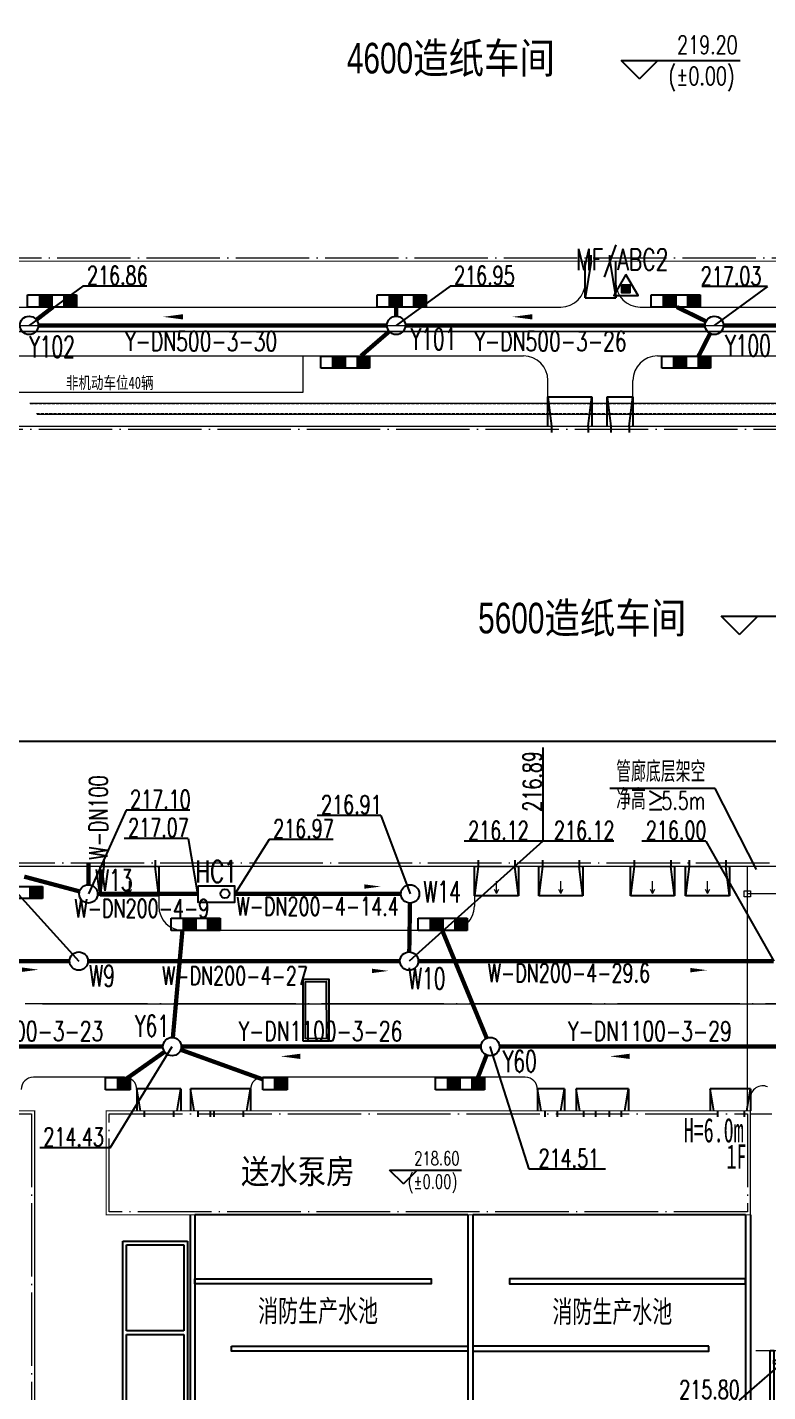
# Model space of a CAD drawing. Header units: metres. Extents: x 497246 to 997717, y 2998582 to 5998198.
# Drawn here: x 500210.3 to 500270.8, y 2999034.6 to 2999146.2 of the extents above; entities that cross this region are included whole.
import ezdxf
from ezdxf.enums import TextEntityAlignment as Align

# ---------------------------------------------------------------- set-up
doc = ezdxf.new("R2010")
doc.units = ezdxf.units.M
doc.header["$LTSCALE"] = 1000
for name, pattern in [('CONTINOUS', [0]), ('DASH', [0.35, 0.25, -0.1]), ('DASHED', [19.05, 12.7, -6.35]), ('DOTE', [2.42, 2, -0.2, 0.02, -0.2])]:
    doc.linetypes.add(name, pattern=pattern)
doc.layers.get('0').update_dxf_attribs({"linetype": 'CONTINUOUS'})
doc.layers.get('Defpoints').update_dxf_attribs({"linetype": 'CONTINUOUS'})
for name, color, linetype, lineweight in [('8', 8, 'CONTINUOUS', 5), ('THIN', 3, 'CONTINUOUS', 20), ('T停车位', 35, 'CONTINUOUS', 13), ('常规模型', 2, 'CONTINUOUS', 18), ('桁架-管廊', 6, 'CONTINUOUS', 0), ('道路', 4, 'CONTINUOUS', 15), ('道路中线', 1, 'DOTE', 13)]:
    doc.layers.add(name, color=color, linetype=linetype, lineweight=lineweight)
for name, color, linetype in [('BEAM', 4, 'DASHED'), ('COLU', 2, 'CONTINUOUS'), ('DIM', 3, 'CONTINUOUS'), ('DIM_LEAD', 3, 'CONTINUOUS'), ('EQUIP_灭火器', 7, 'CONTINUOUS'), ('HATCH', 254, 'CONTINUOUS'), ('PIPE-污水', 2, 'CONTINUOUS'), ('PIPE-雨水', 4, 'CONTINUOUS'), ('PUB_TEXT', 7, 'CONTINUOUS'), ('STAIR', 2, 'CONTINUOUS'), ('TEXT_污水', 7, 'CONTINUOUS'), ('TEXT_灭火器', 7, 'CONTINUOUS'), ('TEXT_雨水', 7, 'CONTINUOUS'), ('TWT_雨水口', 4, 'CONTINUOUS'), ('T停车位标注', 35, 'CONTINUOUS'), ('VALVE_消防', 40, 'CONTINUOUS'), ('WELL_污水', 2, 'CONTINUOUS'), ('WELL_雨水', 4, 'CONTINUOUS'), ('建筑', 7, 'CONTINUOUS'), ('建筑门坡散水', 9, 'CONTINUOUS'), ('挡墙护坡', 5, 'CONTINUOUS'), ('文字', 255, 'CONTINUOUS'), ('污水标注', 211, 'CONTINUOUS'), ('污水沟', 30, 'CONTINUOUS'), ('雨水标注', 100, 'CONTINUOUS')]:
    doc.layers.add(name, color=color, linetype=linetype)
doc.layers.add('建筑轴线', color=1, linetype='DOTE', lineweight=15, plot=False)
doc.styles.add('_HZTXT', font='txt.shx', dxfattribs={"width": 0.8, "bigfont": 'HZTXT.shx'})
doc.styles.add('_SIMPLEX', font='SimSun.ttf', dxfattribs={"width": 0.6})
doc.styles.add('_TCH_DIM', font='SIMPLEX', dxfattribs={"bigfont": 'GBCBIG'})
doc.styles.add('_TWT_WELL', font='SIMPLEX', dxfattribs={"width": 0.8, "height": 3.5, "bigfont": 'HZTXT'})
doc.styles.add('DIMHT', font='simhei.ttf', dxfattribs={"width": 0.8})
doc.styles.add('HZTXT', font='txt', dxfattribs={"width": 0.7, "bigfont": 'HZTXT'})
doc.styles.add('TG_LINETYPE', font='SIMPLEX', dxfattribs={"width": 0.8, "height": 3, "bigfont": 'HZTXT'})
doc.styles.add('亨利项目总图布置_2022_8_8_t3--03$0$亨利项目总图布置_2022_8_8_t3--02$0$CEC', font='ARIALN.TTF')
doc.linetypes.add('TG_W', pattern='A,2,-0.3,["W",TG_LINETYPE,S=0.1,R=0,X=-0.23,Y=-0.15],0', length=2.3)
doc.linetypes.add('TG_Y', pattern='A,2,-0.3,["Y",TG_LINETYPE,S=0.1,R=0,X=-0.23,Y=-0.15],0', length=2.3)

# ---------------------------------------------------------------- blocks, each defined once
blk = doc.blocks.new('格栅池')
at = {"layer": 'COLU'}
for p, q in [((5090028, -371838), (5090328, -371538)), ((5103228, -371838), (5102928, -371538)), ((5090328, -381738), (5090028, -381438)), ((5102928, -381738), (5103228, -381438))]:
    blk.add_line(p, q, dxfattribs=at)
for points in [[(5075231, -365438), (5075231, -365138), (5092228, -365138), (5092228, -365438)], [(5076310, -367438), (5076010, -367438), (5076010, -365438), (5076310, -365438)], [(5084610, -367438), (5084310, -367438), (5084310, -365438), (5084610, -365438)], [(5092228, -367438), (5091928, -367438), (5091928, -365438), (5092228, -365438)], [(5075231, -367738), (5075231, -367438), (5089728, -367438), (5089728, -367738)], [(5089728, -367438), (5090028, -367438), (5090028, -381738), (5089728, -381738)], [(5103528, -367438), (5103528, -367738), (5091228, -367738), (5091228, -367438)], [(5091928, -367738), (5092228, -367738), (5092228, -368088), (5091928, -368088)], [(5101228, -367738), (5101528, -367738), (5101528, -368088), (5101228, -368088)], [(5103228, -367738), (5103528, -367738), (5103528, -381738), (5103228, -381738)], [(5091928, -369088), (5092228, -369088), (5092228, -369988), (5091928, -369988)], [(5101228, -369388), (5101228, -369688), (5092228, -369688), (5092228, -369388)], [(5101228, -369088), (5101528, -369088), (5101528, -369988), (5101228, -369988)], [(5101928, -371238), (5101928, -371538), (5090028, -371538), (5090028, -371238)], [(5091928, -370988), (5092228, -370988), (5092228, -371238), (5091928, -371238)], [(5101228, -370988), (5101528, -370988), (5101528, -371238), (5101228, -371238)], [(5102928, -371538), (5102928, -371238), (5103228, -371238), (5103228, -371538)], [(5103228, -378338), (5103228, -378638), (5090028, -378638), (5090028, -378338)], [(5103528, -381738), (5103528, -382038), (5089728, -382038), (5089728, -381738)]]:
    blk.add_lwpolyline(points, close=True, dxfattribs=at)
at = {"layer": 'DIM'}
for p, q in [((5090028, -367738), (5091228, -367438)), ((5091228, -367738), (5090028, -367438)), ((5091928, -369088), (5092228, -368088)), ((5091928, -368088), (5092228, -369088)), ((5101228, -369088), (5101528, -368088)), ((5101228, -368088), (5101528, -369088)), ((5091928, -370988), (5092228, -369988)), ((5091928, -369988), (5092228, -370988)), ((5101228, -370988), (5101528, -369988)), ((5101228, -369988), (5101528, -370988)), ((5101928, -371538), (5102928, -371238)), ((5102928, -371538), (5101928, -371238))]:
    blk.add_line(p, q, dxfattribs=at)
for points in [[(5090028, -367438), (5091228, -367438), (5091228, -367738), (5090028, -367738)], [(5091928, -369088), (5092228, -369088), (5092228, -368088), (5091928, -368088)], [(5101228, -369088), (5101528, -369088), (5101528, -368088), (5101228, -368088)], [(5091928, -369988), (5092228, -369988), (5092228, -370988), (5091928, -370988)], [(5101228, -369988), (5101528, -369988), (5101528, -370988), (5101228, -370988)], [(5101928, -371238), (5102928, -371238), (5102928, -371538), (5101928, -371538)]]:
    blk.add_lwpolyline(points, close=True, dxfattribs=at)
at = {"layer": 'THIN'}
blk.add_lwpolyline([(5075231, -368916), (5075231, -366568), (5075011, -366498), (5075451, -366378), (5075231, -366308), (5075231, -364174)], dxfattribs=at)
blk = doc.blocks.new('污水池顶梁')
at = {"layer": 'BEAM', "linetype": 'CONTINOUS'}
for p, q in [((1166187, -13596), (1166187, -12496)), ((1166187, -13596), (1165087, -13596)), ((1164787, -16121), (1163587, -16121)), ((1163587, -16121), (1163587, -17121)), ((1157687, -17121), (1154587, -17121)), ((1157687, -17421), (1154587, -17421)), ((1164787, -17121), (1163587, -17121)), ((1165087, -17996), (1166637, -17996)), ((1166937, -17996), (1168587, -17996)), ((1165087, -19496), (1166637, -19496)), ((1166937, -19496), (1168587, -19496)), ((1165087, -20996), (1166637, -20996)), ((1166937, -20996), (1168587, -20996)), ((1157687, -22596), (1154587, -22596)), ((1157987, -23196), (1159187, -23196)), ((1159187, -23196), (1159187, -24196)), ((1165087, -22496), (1166637, -22496)), ((1166937, -22496), (1168587, -22496)), ((1157987, -24196), (1159187, -24196)), ((1162187, -24496), (1162187, -25696)), ((1162187, -24496), (1163387, -24496)), ((1163387, -24496), (1163387, -25696)), ((1167387, -25696), (1167387, -24596)), ((1167387, -24596), (1168587, -24596))]:
    blk.add_line(p, q, dxfattribs=at)
at = {"layer": 'BEAM'}
for p, q in [((1166387, -14396), (1166387, -12496)), ((1166187, -13796), (1165087, -13796)), ((1166187, -14396), (1166187, -13796)), ((1164787, -15821), (1157987, -15821)), ((1163387, -16121), (1157987, -16121)), ((1163387, -16121), (1163387, -17121)), ((1165087, -16071), (1166637, -16071)), ((1165087, -16321), (1166637, -16321)), ((1166937, -16071), (1168587, -16071)), ((1166937, -16321), (1168587, -16321)), ((1163387, -17121), (1157987, -17121)), ((1164787, -17421), (1157987, -17421)), ((1165087, -18246), (1166637, -18246)), ((1166937, -18246), (1168587, -18246)), ((1165087, -19246), (1166637, -19246)), ((1166937, -19246), (1168587, -19246)), ((1157987, -20096), (1164787, -20096)), ((1157987, -20396), (1164787, -20396)), ((1165087, -21246), (1166637, -21246)), ((1165087, -22246), (1166637, -22246)), ((1166937, -21246), (1168587, -21246)), ((1166937, -22246), (1168587, -22246)), ((1157687, -22896), (1154587, -22896)), ((1157987, -22896), (1164787, -22896)), ((1159387, -23196), (1159387, -24196)), ((1159387, -23196), (1164787, -23196)), ((1157987, -24496), (1161987, -24496)), ((1159387, -24196), (1164787, -24196)), ((1161987, -24496), (1161987, -25696)), ((1163587, -24496), (1163587, -25696)), ((1163587, -24496), (1164787, -24496)), ((1167187, -25696), (1167187, -23996)), ((1167387, -24396), (1167387, -23996)), ((1167387, -24396), (1168587, -24396))]:
    blk.add_line(p, q, dxfattribs=at)
at = {"layer": 'DIM', "color": 0}
for p, q in [((1162331, -24658), (1163387, -24496)), ((1162187, -25696), (1162331, -24658))]:
    blk.add_line(p, q, dxfattribs=at)
for points in [[(1163587, -16121), (1164787, -16121), (1164787, -17121), (1163587, -17121)], [(1162187, -24496), (1163387, -24496), (1163387, -25696), (1162187, -25696)], [(1161387, -25496), (1161587, -25496), (1161587, -25696), (1161387, -25696)]]:
    blk.add_lwpolyline(points, close=True, dxfattribs=at)
for points in [[(1163587, -17121), (1163748, -16256), (1164787, -16121)], [(1161387, -25496), (1161547, -25525), (1161587, -25696)]]:
    blk.add_lwpolyline(points, dxfattribs=at)
blk.add_circle((1160087, -25596), 100, dxfattribs=at)
at = {"layer": 'HATCH'}
blk.add_lwpolyline([(1157987, -23196), (1159187, -23196), (1159187, -24196), (1157987, -24196)], close=True, dxfattribs=at)
blk.add_lwpolyline([(1157987, -24196), (1158146, -23362), (1159187, -23196)], dxfattribs=at)
at = {"layer": 'HATCH', "const_width": 20}
blk.add_lwpolyline([(1162465, -25696), (1162465, -25396), (1163065, -25396), (1163065, -25696)], dxfattribs=at)
at = {"layer": 'THIN', "color": 0}
for p, q in [((1165087, -12596), (1165932, -12786)), ((1165932, -12786), (1166187, -13596)), ((1165687, -13996), (1165918, -14057)), ((1165918, -14057), (1165987, -14296)), ((1167587, -13996), (1167818, -14057)), ((1167818, -14057), (1167887, -14296)), ((1165087, -14696), (1166411, -14849)), ((1166411, -14849), (1166587, -15896)), ((1166587, -23696), (1166587, -14696)), ((1166987, -23696), (1166987, -14696)), ((1166587, -15896), (1165087, -15896)), ((1165087, -16496), (1166292, -16741)), ((1166587, -16496), (1165087, -16496)), ((1168587, -15896), (1166987, -15896)), ((1166987, -16496), (1168263, -16733)), ((1168587, -16496), (1166987, -16496)), ((1168263, -16733), (1168487, -17996)), ((1155009, -18324), (1157687, -17421)), ((1166292, -16741), (1166587, -17996)), ((1154587, -22546), (1155009, -18324)), ((1165087, -19496), (1166392, -19691)), ((1166392, -19691), (1166587, -20996)), ((1166987, -19496), (1168292, -19691)), ((1168292, -19691), (1168487, -20996)), ((1165087, -22496), (1166360, -22745)), ((1166360, -22745), (1166587, -23696)), ((1166987, -22496), (1168313, -22712)), ((1168313, -22712), (1168487, -23696)), ((1165687, -23996), (1165918, -24057)), ((1165918, -24057), (1165987, -24296)), ((1167587, -23996), (1167815, -24041)), ((1167815, -24041), (1167887, -24296)), ((1167387, -25696), (1167563, -24834)), ((1167563, -24834), (1168587, -24596))]:
    blk.add_line(p, q, dxfattribs=at)
for points in [[(1165987, -13996), (1165987, -14296), (1165687, -14296), (1165687, -13996)], [(1167887, -13996), (1167887, -14296), (1167587, -14296), (1167587, -13996)], [(1165987, -23996), (1165987, -24296), (1165687, -24296), (1165687, -23996)], [(1167887, -23996), (1167887, -24296), (1167587, -24296), (1167587, -23996)]]:
    blk.add_lwpolyline(points, close=True, dxfattribs=at)
blk = doc.blocks.new('567FGHNVB423')
at = {"layer": 'BEAM'}
for p, q in [((850719, -164741), (851319, -164741)), ((850719, -164941), (851519, -164941)), ((851369, -164141), (851369, -164691)), ((851569, -164141), (851569, -164941))]:
    blk.add_line(p, q, dxfattribs=at)
at = {"layer": 'DIM'}
for p, q in [((850719, -167941), (850719, -164941)), ((851519, -164941), (851519, -167941)), ((851519, -164941), (853819, -164941)), ((851819, -164141), (851819, -164941)), ((853819, -164141), (852069, -164141)), ((852069, -164141), (852069, -164941)), ((852319, -164141), (852319, -164941)), ((852569, -164141), (852569, -164941)), ((852819, -164141), (852819, -164941)), ((853069, -164141), (853069, -164941)), ((853319, -164141), (853319, -164941)), ((853569, -164141), (853569, -164941)), ((853819, -164941), (853819, -164141)), ((853819, -164141), (853819, -164941)), ((851519, -165191), (850719, -165191)), ((851519, -165441), (850719, -165441)), ((851519, -165691), (850719, -165691)), ((851519, -165941), (850719, -165941)), ((851519, -166191), (850719, -166191)), ((851519, -166441), (850719, -166441)), ((851519, -166691), (850719, -166691)), ((851519, -166941), (850719, -166941)), ((851519, -167191), (850719, -167191)), ((851519, -167441), (850719, -167441)), ((851519, -167691), (850719, -167691)), ((851519, -167941), (850719, -167941))]:
    blk.add_line(p, q, dxfattribs=at)
for points in [[(859719, -167766), (860919, -167766), (860919, -168766), (859719, -168766)], [(854119, -174841), (855319, -174841), (855319, -175841), (854119, -175841)], [(858319, -176141), (859519, -176141), (859519, -177341), (858319, -177341)]]:
    blk.add_lwpolyline(points, close=True, dxfattribs=at)
at = {"layer": 'HATCH', "color": 5, "rotation": 270}
blk.add_blockref('格栅池', (1232457, 4925887), dxfattribs=at)
at = {"layer": 'THIN', "linetype": 'CONTINOUS'}
blk.add_blockref('污水池顶梁', (-303868, -151645), dxfattribs=at)
blk = doc.blocks.new('A$Cb0f3db38')
at = {"layer": '8'}
for p, q in [((-162650, 2150), (313, 2150)), ((-162050, 1250), (313, 1250))]:
    blk.add_line(p, q, dxfattribs=at)
at = {"layer": '8', "linetype": 'DASH'}
for p, q in [((-162600, 2100), (363, 2100)), ((-162100, 1300), (363, 1300))]:
    blk.add_line(p, q, dxfattribs=at)
blk = doc.blocks.new('入门坡道 - 入门坡道-4743831-0_000平面图_118')
at = {"layer": '常规模型', "lineweight": 18}
for p, q in [((-2447, -2269), (-2447, 131)), ((-2447, 131), (-2147, 131)), ((-2147, 131), (-2447, -2269)), ((-2147, 131), (2053, 131)), ((2053, 131), (2353, 131)), ((2353, -2269), (2053, 131)), ((2353, 131), (2353, -2269)), ((2353, -2269), (-2447, -2269))]:
    blk.add_line(p, q, dxfattribs=at)
blk = doc.blocks.new('入门坡道 - 入门坡道 - 200-5_118')
at = {"layer": '常规模型'}
for q in [(-47, -1069), (-214, -1741), (127, -1728)]:
    blk.add_line((-47, -2069), q, dxfattribs=at)
blk.add_blockref('入门坡道 - 入门坡道-4743831-0_000平面图_118', (0, 0), dxfattribs=at)
blk = doc.blocks.new('入门坡道 - 入门坡道-4732891-0_000平面图_118')
at = {"layer": '常规模型', "lineweight": 18}
for p, q in [((-1847, -2269), (-1847, 131)), ((-1847, 131), (-1547, 131)), ((-1547, 131), (-1847, -2269)), ((-1547, 131), (1453, 131)), ((1453, 131), (1753, 131)), ((1753, -2269), (1453, 131)), ((1753, 131), (1753, -2269)), ((1753, -2269), (-1847, -2269))]:
    blk.add_line(p, q, dxfattribs=at)
blk = doc.blocks.new('入门坡道 - 入门坡道 - 200-3_118')
at = {"layer": '常规模型'}
for q in [(-47, -1069), (-214, -1741), (127, -1728)]:
    blk.add_line((-47, -2069), q, dxfattribs=at)
blk.add_blockref('入门坡道 - 入门坡道-4732891-0_000平面图_118', (0, 0), dxfattribs=at)
blk = doc.blocks.new('清水池zzzz')
at = {"linetype": 'Continuous'}
for p, q in [((128773, 39274), (128773, 22524)), ((129173, 39274), (129173, 22924)), ((151473, 39274), (129173, 39274)), ((151473, 39274), (151473, 22924)), ((151873, 39274), (151873, 22924)), ((174173, 39274), (151873, 39274)), ((174173, 39274), (174173, 22924)), ((174573, 39274), (174573, 22524)), ((123273, 22524), (123273, 37124)), ((123273, 37124), (128573, 37124)), ((128573, 37124), (128573, 22524)), ((123573, 36824), (128273, 36824)), ((123573, 29774), (123573, 36824)), ((128273, 36824), (128273, 29774)), ((128273, 29774), (123573, 29774)), ((123573, 29474), (128273, 29474)), ((123573, 22824), (123573, 29474)), ((128273, 29474), (128273, 22824)), ((128573, 22524), (123273, 22524)), ((128273, 22824), (123573, 22824)), ((174573, 22524), (128773, 22524)), ((151473, 22924), (129173, 22924)), ((174173, 22924), (151873, 22924))]:
    blk.add_line(p, q, dxfattribs=at)
for points in [[(129173, 34024), (148473, 34024), (148473, 33624), (129173, 33624)], [(174173, 34024), (154873, 34024), (154873, 33624), (174173, 33624)], [(132173, 28524), (151473, 28524), (151473, 28124), (132173, 28124)], [(171173, 28524), (151873, 28524), (151873, 28124), (171173, 28124)]]:
    blk.add_lwpolyline(points, close=True, dxfattribs=at)
blk = doc.blocks.new('$TwtSys$00000187')
blk.add_circle((0, 0), 0.5)
blk = doc.blocks.new('$TwtSys$00000425')
for p, q in [((-1000, -250), (-1000, 250)), ((-1000, 250), (0, 250)), ((-500, -250), (-500, 250)), ((0, 250), (1000, 250)), ((0, 250), (0, -250)), ((0, -250), (0, 250)), ((500, -250), (500, 250)), ((1000, 250), (1000, -250)), ((0, -250), (-1000, -250)), ((1000, -250), (0, -250))]:
    blk.add_line(p, q)
for points in [[(-500, 250), (0, 250), (-500, -250), (0, -250)], [(500, 250), (1000, 250), (500, -250), (1000, -250)]]:
    blk.add_solid(points)
blk = doc.blocks.new('$TwtSys$00000424')
for p, q in [((-500, 250), (500, 250)), ((-500, -250), (-500, 250)), ((0, -250), (0, 250)), ((500, 250), (500, -250)), ((500, -250), (-500, -250))]:
    blk.add_line(p, q)
blk.add_solid([(0, 250), (500, 250), (0, -250), (500, -250)])
blk = doc.blocks.new('$TWTSYS$00000546')
h = blk.add_hatch()
h.set_pattern_fill('ANSI31', color=256, scale=200, style=0)
h.set_pattern_definition([(45, (-38543.802, -6670.83), (-17.67767, 17.67767), [])])
h.paths.add_polyline_path([(-65, 174), (65, 174), (65, 44), (-65, 44)])
for points in [[(0, 344), (-198, 0), (198, 0)], [(-65, 174), (65, 174), (65, 44), (-65, 44)]]:
    blk.add_lwpolyline(points, close=True)

msp = doc.modelspace()

# ---------------------------------------------------------------- hatches: boundary and pattern name
at = {"layer": '挡墙护坡', "linetype": 'Continuous'}
h = msp.add_hatch(dxfattribs=at)
h.set_pattern_fill('ANSI33', color=256, style=0)
h.set_pattern_definition([(45, (1726.0034, 0), (-2.2450640303, 2.2450640303), []), (45, (1728.2485, 0), (-2.2450640303, 2.2450640303), [1.5875, -0.79375])])
edge = h.paths.add_edge_path()
edge.add_line((500516.24, 2998901.33), (500516.24, 2998904.33))
edge.add_line((500516.24, 2998904.33), (500265.63, 2998904.33))
edge.add_line((500265.63, 2998904.33), (500240.63, 2998907.83))
edge.add_line((500240.63, 2998907.83), (500173.48, 2998907.83))
edge.add_line((500173.48, 2998907.83), (500171.83, 2998907.91))
edge.add_line((500171.83, 2998907.91), (500170.81, 2998908.03))
edge.add_arc((500173.41, 2998924.83), 17, 179.9914, 261.1919, ccw=False)
edge.add_line((500156.41, 2998924.84), (500156.33, 2998970.52))
edge.add_line((500156.33, 2998970.52), (500152.78, 2998995.51))
edge.add_line((500152.78, 2998995.51), (500152.68, 2999056.41))
edge.add_line((500152.68, 2999056.41), (500149.68, 2999056.41))
edge.add_line((500149.68, 2999056.41), (500149.78, 2998995.3))
edge.add_line((500149.78, 2998995.3), (500153.33, 2998970.3))
edge.add_line((500153.33, 2998970.3), (500153.41, 2998924.83))
edge.add_arc((500173.41, 2998924.83), 20, 180.0001, 261.3369)
edge.add_line((500170.4, 2998905.06), (500171.58, 2998904.92))
edge.add_line((500171.58, 2998904.92), (500173.41, 2998904.83))
edge.add_line((500173.41, 2998904.83), (500240.42, 2998904.83))
edge.add_line((500240.42, 2998904.83), (500265.42, 2998901.33))
edge.add_line((500265.42, 2998901.33), (500516.24, 2998901.33))

# ---------------------------------------------------------------- linework, layer by layer
at = {"layer": 'DIM_LEAD'}
for p, q in [((500266.51, 2999083.96), (500257.9, 2999083.96)), ((500269.91, 2999077.33), (500266.51, 2999083.96))]:
    msp.add_line(p, q, dxfattribs=at)
at = {"layer": 'PIPE-污水', "color": 0, "linetype": 'TG_W', "ltscale": 2.5, "const_width": 0.35}
msp.add_lwpolyline([(500215.3, 2999076.08), (500215.3, 2999077.83)], dxfattribs=at)
at = {"layer": 'PIPE-污水', "color": 0, "linetype": 'TG_W', "ltscale": 0.005, "const_width": 0.35}
for points in [[(500210.05, 2999076.74), (500214.58, 2999075.53)], [(500216.05, 2999075.33), (500224.28, 2999075.33)], [(500227.23, 2999075.33), (500240.84, 2999075.33)], [(500241.52, 2999070.58), (500241.58, 2999074.58)], [(500185.76, 2999069.83), (500213.76, 2999069.83)], [(500215.26, 2999069.83), (500240.76, 2999069.83)], [(500242.26, 2999069.83), (500271.31, 2999069.83)]]:
    msp.add_lwpolyline(points, dxfattribs=at)
at = {"layer": 'PIPE-污水', "linetype": 'Continuous'}
msp.add_lwpolyline([(500224.28, 2999075.98), (500227.23, 2999075.98), (500227.23, 2999074.63), (500224.28, 2999074.63)], close=True, dxfattribs=at)
at = {"layer": 'PIPE-污水', "color": 201, "linetype": 'TG_W', "ltscale": 500}
msp.add_lwpolyline([(500262.12, 2999069.1, 0, 0, 0), (500265.85, 2999069.09, 0, 0.36, 0), (500264.5, 2999069.09, 0, 0, 0)], format="xyseb", dxfattribs=at)
at = {"layer": 'PIPE-污水', "linetype": 'Continuous'}
msp.add_circle((500226.46, 2999075.35), 0.364, dxfattribs=at)
at = {"layer": 'PIPE-雨水', "color": 0, "ltscale": 0.005, "const_width": 0.35}
for points in [[(500212.4, 2999123.33), (500211.05, 2999122.29)], [(500240.45, 2999123.33), (500240.45, 2999122.58)], [(500263.39, 2999123.33), (500265.78, 2999122.16)], [(500239.89, 2999121.34), (500237.57, 2999119.33)], [(500266.11, 2999121.17), (500265.14, 2999119.27)]]:
    msp.add_lwpolyline(points, dxfattribs=at)
at = {"layer": 'PIPE-雨水', "color": 70, "linetype": 'ByBlock'}
for points in [[(500225.89, 2999122.53, 0, 0, 0), (500221.41, 2999122.53, 0, 0.432, 0), (500223.03, 2999122.53, 0, 0, 0)], [(500254.45, 2999122.53, 0, 0, 0), (500249.96, 2999122.53, 0, 0.432, 0), (500251.58, 2999122.53, 0, 0, 0)], [(500211.05, 2999062.04, 0, 0, 0), (500206.57, 2999062.04, 0, 0.432, 0), (500208.19, 2999062.04, 0, 0, 0)], [(500235.49, 2999062.04, 0, 0, 0), (500231.01, 2999062.04, 0, 0.432, 0), (500232.63, 2999062.04, 0, 0, 0)], [(500262.4, 2999062.04, 0, 0, 0), (500257.92, 2999062.04, 0, 0.432, 0), (500259.54, 2999062.04, 0, 0, 0)]]:
    msp.add_lwpolyline(points, format="xyseb", dxfattribs=at)
at = {"layer": 'PIPE-雨水', "color": 0, "linetype": 'TG_Y', "ltscale": 0.005, "const_width": 0.35}
for points in [[(500211.2, 2999121.83), (500239.7, 2999121.83)], [(500241.2, 2999121.83), (500265.7, 2999121.83)], [(500267.2, 2999121.83), (500295.7, 2999121.83)], [(500199.89, 2999062.84), (500221.39, 2999062.84)], [(500222.84, 2999062.58), (500229.54, 2999060.16)], [(500222.89, 2999062.84), (500247.39, 2999062.84)], [(500248.89, 2999062.84), (500276.39, 2999062.84)]]:
    msp.add_lwpolyline(points, dxfattribs=at)
at = {"layer": 'PIPE-雨水', "color": 0, "linetype": 'TG_Y', "ltscale": 0.0025, "const_width": 0.35}
msp.add_lwpolyline([(500222.2, 2999063.58), (500222.98, 2999072.33)], dxfattribs=at)
at = {"layer": 'PIPE-雨水', "color": 0, "linetype": 'TG_Y', "ltscale": 0.004, "const_width": 0.35}
msp.add_lwpolyline([(500247.85, 2999063.53), (500244.22, 2999072.33)], dxfattribs=at)
at = {"layer": 'PIPE-雨水', "color": 0, "linetype": 'TG_W', "ltscale": 2.5, "const_width": 0.35}
for points in [[(500218.05, 2999059.96), (500221.52, 2999062.41)], [(500247.14, 2999060.34), (500247.84, 2999062.15)]]:
    msp.add_lwpolyline(points, dxfattribs=at)
at = {"layer": 'STAIR'}
for p, q in [((500255.9, 2999124.08), (500255.9, 2999127.08)), ((500256.4, 2999127.08), (500255.9, 2999124.08)), ((500257.9, 2999127.08), (500258.4, 2999124.08)), ((500258.4, 2999124.08), (500258.4, 2999127.08)), ((500255.9, 2999124.08), (500258.4, 2999124.08))]:
    msp.add_line(p, q, dxfattribs=at)
at = {"layer": 'T停车位'}
msp.add_lwpolyline([(500208.83, 2999119.33), (500232.83, 2999119.33), (500232.83, 2999116.33), (500208.83, 2999116.33)], close=True, dxfattribs=at)
at = {"layer": 'VALVE_消防', "linetype": 'Continuous'}
for points in [[(500232.85, 2999063.28), (500232.84, 2999068.34), (500234.94, 2999068.35), (500234.95, 2999063.29)], [(500233.05, 2999063.48), (500233.04, 2999068.14), (500234.74, 2999068.15), (500234.75, 2999063.49)]]:
    msp.add_lwpolyline(points, close=True, dxfattribs=at)
at = {"layer": '建筑'}
msp.add_line((500159.9, 2999087.83), (500373.4, 2999087.83), dxfattribs=at)
at = {"layer": '建筑', "linetype": 'Continuous', "const_width": 0.1}
for points in [[(500157.9, 2999127.08), (500169.9, 2999127.08), (500169.9, 2999124.23), (500200.1, 2999124.23), (500200.1, 2999127.08), (500277.9, 2999127.08), (500277.9, 2999124.23), (500290.4, 2999124.23), (500290.4, 2999127.08), (500350.4, 2999127.08), (500350.4, 2999160.58), (500157.9, 2999160.58)], [(500373.4, 2999077.58), (500159.9, 2999077.58), (500159.9, 2999113.58), (500373.4, 2999113.58)], [(500157.9, 2999057.58), (500210.9, 2999057.58), (500210.9, 2999032.08), (500157.9, 2999032.08)], [(500216.75, 2999057.58), (500269.4, 2999057.58), (500269.4, 2999049.08), (500216.75, 2999049.08)]]:
    msp.add_lwpolyline(points, close=True, dxfattribs=at)
at = {"layer": '建筑轴线', "ltscale": 0.003}
for points in [[(500158.15, 2999160.33), (500350.15, 2999160.33), (500350.15, 2999127.33), (500158.15, 2999127.33)], [(500160.15, 2999113.33), (500373.15, 2999113.33), (500373.15, 2999077.83), (500160.15, 2999077.83)], [(500210.65, 2999032.33), (500158.15, 2999032.33), (500158.15, 2999057.33), (500210.65, 2999057.33)], [(500217, 2999057.33), (500269.15, 2999057.33), (500269.15, 2999049.33), (500217, 2999049.33)]]:
    msp.add_lwpolyline(points, close=True, dxfattribs=at)
at = {"layer": '建筑门坡散水', "linetype": 'Continuous'}
for p, q in [((500255.9, 2999124.08), (500255.9, 2999127.08)), ((500256.4, 2999127.08), (500255.9, 2999124.08)), ((500256.4, 2999127.08), (500256.4, 2999127.58)), ((500257.9, 2999127.08), (500257.9, 2999127.58)), ((500257.9, 2999127.08), (500258.4, 2999124.08)), ((500258.4, 2999124.08), (500258.4, 2999127.08)), ((500255.9, 2999124.08), (500258.4, 2999124.08)), ((500252.85, 2999116), (500256.45, 2999116)), ((500252.85, 2999113.6), (500252.85, 2999116)), ((500252.85, 2999116), (500253.15, 2999113.6)), ((500256.15, 2999113.6), (500256.45, 2999116)), ((500256.45, 2999116), (500256.45, 2999113.6)), ((500257.7, 2999116), (500259.8, 2999116)), ((500257.7, 2999113.6), (500257.7, 2999116)), ((500257.7, 2999116), (500258, 2999113.6)), ((500259.5, 2999113.6), (500259.8, 2999116)), ((500259.8, 2999116), (500259.8, 2999113.6)), ((500253.15, 2999113.58), (500253.15, 2999113.08)), ((500256.15, 2999113.58), (500256.15, 2999113.08)), ((500258, 2999113.58), (500258, 2999113.08)), ((500259.5, 2999113.58), (500259.5, 2999113.08)), ((500216.25, 2999075.16), (500216.25, 2999077.56)), ((500216.55, 2999077.56), (500216.25, 2999075.16)), ((500216.55, 2999078.08), (500216.55, 2999077.58)), ((500220.75, 2999078.08), (500220.75, 2999077.58)), ((500221.05, 2999075.16), (500220.75, 2999077.56)), ((500221.05, 2999077.56), (500221.05, 2999075.16)), ((500246.85, 2999075.16), (500246.85, 2999077.56)), ((500247.15, 2999077.56), (500246.85, 2999075.16)), ((500247.15, 2999078.08), (500247.15, 2999077.58)), ((500250.15, 2999078.08), (500250.15, 2999077.58)), ((500250.45, 2999075.16), (500250.15, 2999077.56)), ((500250.45, 2999077.56), (500250.45, 2999075.16)), ((500252.1, 2999075.16), (500252.1, 2999077.56)), ((500252.4, 2999077.56), (500252.1, 2999075.16)), ((500252.4, 2999078.08), (500252.4, 2999077.58)), ((500255.4, 2999078.08), (500255.4, 2999077.58)), ((500255.7, 2999075.16), (500255.4, 2999077.56)), ((500255.7, 2999077.56), (500255.7, 2999075.16)), ((500259.6, 2999075.16), (500259.6, 2999077.56)), ((500259.9, 2999077.56), (500259.6, 2999075.16)), ((500259.9, 2999078.08), (500259.9, 2999077.58)), ((500262.9, 2999078.08), (500262.9, 2999077.58)), ((500263.2, 2999075.16), (500262.9, 2999077.56)), ((500263.2, 2999077.56), (500263.2, 2999075.16)), ((500264.1, 2999075.16), (500264.1, 2999077.56)), ((500264.4, 2999077.56), (500264.1, 2999075.16)), ((500264.4, 2999078.08), (500264.4, 2999077.58)), ((500267.4, 2999078.08), (500267.4, 2999077.58)), ((500267.7, 2999075.16), (500267.4, 2999077.56)), ((500267.7, 2999077.56), (500267.7, 2999075.16)), ((500221.05, 2999075.16), (500216.25, 2999075.16)), ((500250.45, 2999075.16), (500246.85, 2999075.16)), ((500255.7, 2999075.16), (500252.1, 2999075.16)), ((500263.2, 2999075.16), (500259.6, 2999075.16)), ((500267.7, 2999075.16), (500264.1, 2999075.16)), ((500222.85, 2999059.38), (500219.25, 2999059.38)), ((500219.25, 2999059.38), (500219.25, 2999057.58)), ((500219.55, 2999057.58), (500219.25, 2999059.38)), ((500222.55, 2999057.58), (500222.85, 2999059.38)), ((500222.85, 2999059.38), (500222.85, 2999057.58)), ((500228.55, 2999059.38), (500223.65, 2999059.38)), ((500223.65, 2999059.38), (500223.65, 2999057.58)), ((500223.95, 2999057.58), (500223.65, 2999059.38)), ((500228.25, 2999057.58), (500228.55, 2999059.38)), ((500228.55, 2999059.38), (500228.55, 2999057.58)), ((500254.2, 2999059.38), (500252, 2999059.38)), ((500252, 2999059.38), (500252, 2999057.58)), ((500252.3, 2999057.58), (500252, 2999059.38)), ((500253.9, 2999057.58), (500254.2, 2999059.38)), ((500254.2, 2999059.38), (500254.2, 2999057.58)), ((500259.45, 2999059.38), (500255.15, 2999059.38)), ((500255.15, 2999059.38), (500255.15, 2999057.58)), ((500255.45, 2999057.58), (500255.15, 2999059.38)), ((500259.15, 2999057.58), (500259.45, 2999059.38)), ((500259.45, 2999059.38), (500259.45, 2999057.58)), ((500269.4, 2999059.38), (500266.1, 2999059.38)), ((500266.1, 2999059.38), (500266.1, 2999057.58)), ((500266.4, 2999057.58), (500266.1, 2999059.38)), ((500269.1, 2999057.58), (500269.4, 2999059.38)), ((500269.4, 2999059.38), (500269.4, 2999057.58)), ((500219.85, 2999057.58), (500219.85, 2999057.08)), ((500222.25, 2999057.58), (500222.25, 2999057.08)), ((500224.25, 2999057.58), (500224.25, 2999057.08)), ((500225.25, 2999057.58), (500225.25, 2999057.08)), ((500225.55, 2999057.58), (500225.55, 2999057.08)), ((500227.95, 2999057.58), (500227.95, 2999057.08)), ((500252.6, 2999057.58), (500252.6, 2999057.08)), ((500253.6, 2999057.58), (500253.6, 2999057.08)), ((500255.75, 2999057.58), (500255.75, 2999057.08)), ((500256.75, 2999057.58), (500256.75, 2999057.08)), ((500257.85, 2999057.58), (500257.85, 2999057.08)), ((500258.85, 2999057.58), (500258.85, 2999057.08)), ((500266.7, 2999057.58), (500266.7, 2999057.08)), ((500268.9, 2999057.58), (500268.9, 2999057.08))]:
    msp.add_line(p, q, dxfattribs=at)
msp.add_lwpolyline([(500256.75, 2999057.28), (500256.76, 2999057.28)], dxfattribs=at)
at = {"layer": '文字', "color": 0}
for p, q in [((500260.33, 2999142.01), (500258.83, 2999143.51)), ((500258.83, 2999143.51), (500268.56, 2999143.51)), ((500260.33, 2999142.01), (500261.83, 2999143.51)), ((500268.52, 2999096.55), (500267.02, 2999098.05)), ((500267.02, 2999098.05), (500276.75, 2999098.05)), ((500268.52, 2999096.55), (500270.02, 2999098.05)), ((500241.04, 2999051.61), (500239.91, 2999052.74)), ((500239.91, 2999052.74), (500245.78, 2999052.74)), ((500241.04, 2999051.61), (500242.16, 2999052.74))]:
    msp.add_line(p, q, dxfattribs=at)
at = {"layer": '桁架-管廊', "linetype": 'ByBlock', "ltscale": 0.2}
for p, q in [((500269.15, 2999057.58), (500269.15, 2999077.56)), ((500377.15, 2999075.33), (500269.15, 2999075.33)), ((500269.4, 2999057.33), (500271.15, 2999057.33))]:
    msp.add_line(p, q, dxfattribs=at)
msp.add_lwpolyline([(500268.9, 2999075.58), (500269.4, 2999075.58), (500269.4, 2999075.08), (500268.9, 2999075.08)], close=True, dxfattribs=at)
at = {"layer": '污水标注', "color": 201, "linetype": 'Continuous', "ltscale": 500}
for p, q in [((500252.45, 2999087.29), (500252.45, 2999079.64)), ((500218.37, 2999082.18), (500215.3, 2999075.33)), ((500223.6, 2999082.18), (500218.37, 2999082.18)), ((500239.21, 2999081.75), (500233.98, 2999081.75)), ((500239.21, 2999081.75), (500241.59, 2999075.33)), ((500223.44, 2999079.86), (500218.21, 2999079.86)), ((500223.44, 2999079.86), (500224.21, 2999075.37)), ((500205.86, 2999079.38), (500214.51, 2999069.83)), ((500230.07, 2999079.78), (500227.29, 2999075.37)), ((500235.29, 2999079.78), (500230.07, 2999079.78)), ((500252.45, 2999079.64), (500241.51, 2999069.83)), ((500252.45, 2999079.64), (500246.01, 2999079.64)), ((500258.24, 2999079.64), (500252.45, 2999079.64)), ((500265.75, 2999079.65), (500260.52, 2999079.65)), ((500265.75, 2999079.65), (500271.32, 2999069.83))]:
    msp.add_line(p, q, dxfattribs=at)
for points in [[(500235.45, 2999075.94, 0, 0, 0), (500239.19, 2999075.93, 0, 0.36, 0), (500237.84, 2999075.93, 0, 0, 0)], [(500207.49, 2999069.13, 0, 0, 0), (500211.23, 2999069.13, 0, 0.36, 0), (500209.88, 2999069.13, 0, 0, 0)], [(500236.09, 2999069.03, 0, 0, 0), (500239.82, 2999069.03, 0, 0.36, 0), (500238.47, 2999069.03, 0, 0, 0)]]:
    msp.add_lwpolyline(points, format="xyseb", dxfattribs=at)
at = {"layer": '污水沟', "color": 70}
msp.add_line((500268.47, 2999033.89), (500272.23, 2999037.16), dxfattribs=at)
at = {"layer": '道路', "linetype": 'ByBlock', "lineweight": 0, "ltscale": 0.2}
for p, q in [((500255.9, 2999127.08), (500255.9, 2999125.33)), ((500258.4, 2999127.08), (500258.4, 2999125.33)), ((500165.55, 2999123.33), (500253.9, 2999123.33)), ((500260.4, 2999123.33), (500330.25, 2999123.33)), ((500164.54, 2999121.83), (500328.65, 2999121.83)), ((500177.8, 2999119.33), (500250.85, 2999119.33)), ((500261.8, 2999119.33), (500352.55, 2999119.33)), ((500252.85, 2999113.58), (500252.85, 2999117.33)), ((500259.8, 2999113.58), (500259.8, 2999117.33)), ((500221.05, 2999077.58), (500221.05, 2999074.33)), ((500246.85, 2999077.58), (500246.85, 2999074.33)), ((500244.85, 2999072.33), (500223.05, 2999072.33)), ((500218.25, 2999060.33), (500210.8, 2999060.33)), ((500251, 2999060.33), (500229.55, 2999060.33)), ((500219.25, 2999059.33), (500219.25, 2999057.58)), ((500228.55, 2999059.33), (500228.55, 2999057.58)), ((500252, 2999059.33), (500252, 2999057.58)), ((500269.4, 2999058.63), (500269.4, 2999057.58))]:
    msp.add_line(p, q, dxfattribs=at)
for centre, radius, start, end in [((500253.9, 2999125.33), 2, 270, 0), ((500260.4, 2999125.33), 2, 180, 270), ((500250.85, 2999117.33), 2, 0, 90), ((500261.8, 2999117.33), 2, 90, 180), ((500223.05, 2999074.33), 2, 180, 270), ((500244.85, 2999074.33), 2, 270, 0), ((500210.8, 2999059.33), 1, 90, 180), ((500218.25, 2999059.33), 1, 0, 90), ((500229.55, 2999059.33), 1, 90, 180), ((500251, 2999059.33), 1, 0, 90), ((500270.4, 2999058.63), 1, 65.8788, 180)]:
    msp.add_arc(centre, radius, start, end, dxfattribs=at)
at = {"layer": '道路', "linetype": 'ByBlock', "ltscale": 0.2}
msp.add_arc((500267.14, 2999039.33), 9, 270, 0, dxfattribs=at)
at = {"layer": '道路中线', "ltscale": 5}
for p, q in [((500357.15, 2999121.33), (500153.47, 2999121.33)), ((500153.56, 2999121.33), (500512.65, 2999121.33)), ((500211.54, 2999066.33), (500392.65, 2999066.33))]:
    msp.add_line(p, q, dxfattribs=at)
at = {"layer": '道路中线', "ltscale": 0.005}
for p, q in [((500153.56, 2999121.33), (500512.65, 2999121.33)), ((500401.64, 2999066.33), (500129.66, 2999066.33))]:
    msp.add_line(p, q, dxfattribs=at)
at = {"layer": '雨水标注', "color": 70}
for p, q in [((500214.85, 2999125.04), (500210.45, 2999121.83)), ((500220.07, 2999125.04), (500214.85, 2999125.04)), ((500244.85, 2999125.04), (500240.45, 2999121.83)), ((500250.07, 2999125.04), (500244.85, 2999125.04)), ((500270.81, 2999125), (500265.43, 2999125)), ((500270.81, 2999125), (500266.45, 2999121.83)), ((500217.08, 2999054.56), (500222.14, 2999062.84)), ((500251.33, 2999052.82), (500248.14, 2999062.84)), ((500217.08, 2999054.56), (500211.33, 2999054.56)), ((500257.56, 2999052.82), (500251.33, 2999052.82))]:
    msp.add_line(p, q, dxfattribs=at)

# ---------------------------------------------------------------- block references
at = {"color": 0, "xscale": 0.001, "yscale": 0.001, "zscale": 0.001}
msp.add_blockref('A$Cb0f3db38', (500373.15, 2999113.33), dxfattribs=at)
at = {"xscale": 0.001, "yscale": 0.001, "zscale": 0.001}
msp.add_blockref('清水池zzzz', (500094.83, 2999009.81), dxfattribs=at)
at = {"layer": 'Defpoints', "color": 6, "xscale": 0.001, "yscale": 0.001, "zscale": 0.001}
msp.add_blockref('567FGHNVB423', (499406.29, 2999187.32), dxfattribs=at)
at = {"layer": 'EQUIP_灭火器', "color": 3, "xscale": 0.005, "yscale": 0.005, "zscale": 0.005}
msp.add_blockref('$TWTSYS$00000546', (500259.23, 2999124.28), dxfattribs=at)
at = {"layer": 'TWT_雨水口', "xscale": 0.002, "yscale": 0.002, "zscale": 0.002}
for name, p in [('$TwtSys$00000425', (500212.32, 2999123.83)), ('$TwtSys$00000425', (500240.9, 2999123.83)), ('$TwtSys$00000425', (500263.3, 2999123.83)), ('$TwtSys$00000425', (500236.28, 2999118.82)), ('$TwtSys$00000425', (500264.15, 2999118.82)), ('$TwtSys$00000424', (500210.54, 2999075.44)), ('$TwtSys$00000425', (500224.07, 2999072.84)), ('$TwtSys$00000425', (500244.26, 2999072.84)), ('$TwtSys$00000424', (500217.7, 2999059.8)), ('$TwtSys$00000424', (500230.54, 2999059.8)), ('$TwtSys$00000425', (500245.66, 2999059.8))]:
    msp.add_blockref(name, p, dxfattribs=at)
at = {"layer": 'WELL_污水', "xscale": 1.5, "yscale": 1.5, "zscale": 1.5}
for p in [(500215.3, 2999075.33), (500241.59, 2999075.33), (500214.51, 2999069.83), (500241.51, 2999069.83)]:
    msp.add_blockref('$TwtSys$00000187', p, dxfattribs=at)
at = {"layer": 'WELL_雨水', "xscale": 1.5, "yscale": 1.5, "zscale": 1.5}
for p in [(500210.45, 2999121.83), (500240.45, 2999121.83), (500266.45, 2999121.83), (500222.14, 2999062.84), (500248.14, 2999062.84)]:
    msp.add_blockref('$TwtSys$00000187', p, dxfattribs=at)
at = {"layer": '常规模型', "xscale": 0.001, "yscale": 0.001, "zscale": 0.001}
for name, p in [('入门坡道 - 入门坡道 - 200-5_118', (500218.7, 2999077.43)), ('入门坡道 - 入门坡道 - 200-3_118', (500248.7, 2999077.43)), ('入门坡道 - 入门坡道 - 200-3_118', (500253.95, 2999077.43)), ('入门坡道 - 入门坡道 - 200-3_118', (500261.45, 2999077.43)), ('入门坡道 - 入门坡道 - 200-3_118', (500265.95, 2999077.43))]:
    msp.add_blockref(name, p, dxfattribs=at)

# ---------------------------------------------------------------- texts
at = {"layer": 'PIPE-污水', "color": 2, "linetype": 'TG_W', "ltscale": 500, "style": 'HZTXT', "width": 0.7}
msp.add_text('W-DN100', height=1.5, rotation=90, dxfattribs=at).set_placement((500216.12, 2999081.58), align=Align.MIDDLE)
at = {"layer": 'PIPE-污水', "linetype": 'TG_W', "style": 'HZTXT', "width": 0.7}
msp.add_text('HC1', height=1.8, dxfattribs=at).set_placement((500225.76, 2999077.15, 16.71), align=Align.MIDDLE)
at = {"layer": 'PIPE-雨水', "color": 70, "style": 'HZTXT', "width": 0.7}
for s, p in [('Y-DN500-3-30', (500224.51, 2999120.54, 20.88)), ('Y-DN500-3-26', (500253.06, 2999120.54, 20.88)), ('Y-DN1100-3-23', (500209.82, 2999064.1, 20.88)), ('Y-DN1100-3-26', (500234.26, 2999064.1, 20.88)), ('Y-DN1100-3-29', (500261.18, 2999064.1, 20.88))]:
    msp.add_text(s, height=1.6, dxfattribs=at).set_placement(p, align=Align.MIDDLE)
at = {"layer": 'PUB_TEXT', "style": '_TCH_DIM'}
for s, p in [('管廊底层架空', (500258.43, 2999084.48)), ('净高≥', (500258.43, 2999082.22))]:
    msp.add_text(s, height=1.688, dxfattribs=at).set_placement(p)
at = {"layer": 'PUB_TEXT', "style": '_TCH_DIM', "width": 0.705882}
msp.add_text('5.5m', height=1.488, dxfattribs=at).set_placement((500262.12, 2999082.22))
at = {"layer": 'TEXT_污水', "style": '_TWT_WELL', "width": 0.64}
for s, p in [('W13', (500215.83, 2999075.58)), ('W14', (500242.67, 2999074.63)), ('W9', (500215.35, 2999067.76)), ('W10', (500241.41, 2999067.54))]:
    msp.add_text(s, height=1.75, dxfattribs=at).set_placement(p)
at = {"layer": 'TEXT_灭火器', "color": 3, "style": 'HZTXT', "width": 0.7}
msp.add_text('MF/ABC2', height=1.75, dxfattribs=at).set_placement((500255.15, 2999126.35))
at = {"layer": 'TEXT_雨水', "style": '_TWT_WELL', "width": 0.64}
for s, p in [('Y101', (500241.63, 2999119.84)), ('Y102', (500210.45, 2999119.21)), ('Y100', (500267.33, 2999119.3)), ('Y61', (500219.1, 2999063.65)), ('Y60', (500249.16, 2999060.76))]:
    msp.add_text(s, height=1.75, dxfattribs=at).set_placement(p)
at = {"layer": 'T停车位标注', "style": 'DIMHT', "width": 0.75}
msp.add_text('非机动车位40辆', height=1, dxfattribs=at).set_placement((500213.46, 2999116.64, 0))
at = {"layer": '文字', "color": 7, "style": '亨利项目总图布置_2022_8_8_t3--03$0$亨利项目总图布置_2022_8_8_t3--02$0$CEC', "width": 0.85}
for s, height, p in [('4600造纸车间', 2.5, (500236.42, 2999142.44)), ('5600造纸车间', 2.5, (500247.15, 2999096.64, 74.72)), ('送水泵房', 2, (500227.77, 2999051.62, 2.95))]:
    msp.add_text(s, height=height, dxfattribs=at).set_placement(p)
at = {"layer": '文字', "color": 0, "style": '_TCH_DIM', "width": 0.705882}
for s, height, p in [('219.20', 1.488, (500263.41, 2999144.03)), ('(%%P0.00)', 1.488, (500262.71, 2999141.49)), ('218.60', 1.116, (500241.92, 2999053.13)), ('(%%P0.00)', 1.116, (500241.39, 2999051.23))]:
    msp.add_text(s, height=height, dxfattribs=at).set_placement(p)
at = {"layer": '文字'}
for s, height, style, width, p in [('H=6.0m', 2, '_SIMPLEX', 0.6, (500263.95, 2999055, 0)), ('1F', 2, '_SIMPLEX', 0.6, (500267.45, 2999052.84, 0)), ('消防生产水池', 2.04, '_HZTXT', 0.8, (500229.17, 2999040.13, 0)), ('消防生产水池', 2.04, '_HZTXT', 0.8, (500253.22, 2999040.07, 0))]:
    msp.add_text(s, height=height, rotation=360, dxfattribs=dict(at, style=style, width=width)).set_placement(p)
at = {"layer": '污水标注', "color": 201, "linetype": 'Continuous', "ltscale": 500, "style": 'HZTXT', "width": 0.7}
msp.add_text('216.89', height=1.5, rotation=90, dxfattribs=at).set_placement((500251.57, 2999084.53, 20.88), align=Align.MIDDLE)
for s, p in [('217.10', (500221.18, 2999083.06, 20.88)), ('216.91', (500236.79, 2999082.64, 20.88)), ('217.07', (500221.02, 2999080.75, 20.88)), ('216.97', (500232.87, 2999080.67, 20.88)), ('216.12', (500248.81, 2999080.52, 20.88)), ('216.12', (500255.82, 2999080.52, 20.88)), ('216.00', (500263.33, 2999080.53, 20.88)), ('W-DN200-4-9', (500219.66, 2999074.15, 20.88)), ('W-DN200-4-14.4', (500234.02, 2999074.31, 20.88)), ('W-DN200-4-27', (500227.27, 2999068.63, 20.88)), ('W-DN200-4-29.6', (500254.56, 2999068.87, 20.88))]:
    msp.add_text(s, height=1.5, dxfattribs=at).set_placement(p, align=Align.MIDDLE)
at = {"layer": '污水沟', "color": 2, "style": 'HZTXT', "width": 0.7}
msp.add_text('215.80', height=1.5, dxfattribs=at).set_placement((500266.06, 2999034.78, 20.88), align=Align.MIDDLE)
at = {"layer": '雨水标注', "color": 70, "style": 'HZTXT', "width": 0.7}
for s, p in [('216.86', (500217.66, 2999125.92, 20.88)), ('216.95', (500247.66, 2999125.92, 20.88)), ('217.03', (500267.82, 2999125.88, 20.88)), ('214.43', (500214.09, 2999055.45, 20.88)), ('214.51', (500254.57, 2999053.71, 20.88))]:
    msp.add_text(s, height=1.5, dxfattribs=at).set_placement(p, align=Align.MIDDLE)

doc.saveas('drawing.dxf')
